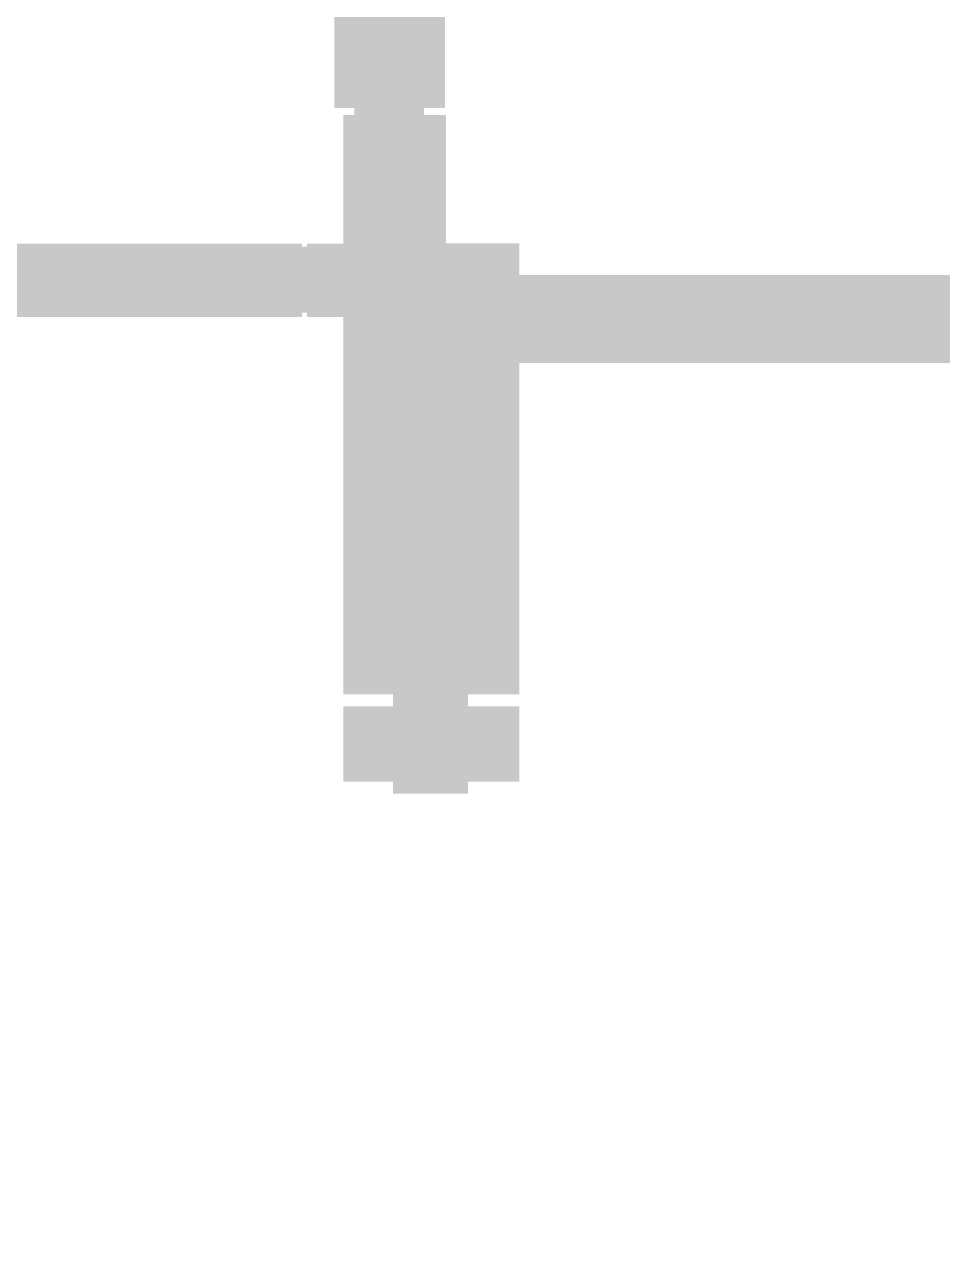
# Model space of a CAD drawing. Extents: x 268 to 100406, y 480 to 72572.
# Drawn here: x 25303 to 50337, y 3282 to 36526 of the extents above; entities that cross this region are included whole.
import ezdxf

# ---------------------------------------------------------------- set-up
doc = ezdxf.new("R2010")
doc.units = 0
doc.header["$LTSCALE"] = 0.5
doc.header["$MEASUREMENT"] = 0
doc.layers.add('CORRIDOR HATCH', color=253, linetype='CONTINUOUS')

msp = doc.modelspace()

# ---------------------------------------------------------------- hatches: boundary and pattern name
at = {"layer": 'CORRIDOR HATCH'}
h = msp.add_hatch(color=256, dxfattribs=at)
h.dxf.hatch_style = 1
h.paths.add_polyline_path([(38801, 29693), (38801, 27293), (62766, 27293), (62766, 19620), (62171, 19620), (62171, 18370), (62766, 18370), (62766, 15877), (66261, 15877), (68091, 15877), (72206, 15877), (72206, 17250), (72576, 17250), (72576, 16890), (85376, 16890), (85376, 19640), (72576, 19640), (72576, 19190), (72206, 19190), (72206, 19567), (65166, 19567), (65166, 29693)])
h.paths.add_polyline_path([(33756, 45148), (33756, 34248), (34300, 34248), (34300, 34058), (34001, 34058), (34001, 30549), (34001, 28549), (34001, 22287), (34001, 21287), (34001, 18257), (35348, 18257), (35348, 17928), (34001, 17928), (34001, 15878), (35348, 15878), (35348, 15549), (37398, 15549), (37398, 15878), (38801, 15878), (38801, 17928), (37398, 17928), (37398, 18257), (38801, 18257), (38801, 21563), (38801, 22433), (38801, 27293), (38801, 29693), (38801, 30557), (36801, 30557), (36801, 34058), (36200, 34058), (36200, 34248), (36770, 34248), (36770, 45148)])
h.paths.add_polyline_path([(15550, 30549), (15550, 28549), (32868, 28549), (32868, 28665), (33008, 28665), (33008, 28549), (34001, 28549), (34001, 30549), (33008, 30549), (33008, 30465), (32868, 30465), (32868, 30549)])
h.paths.add_polyline_path([(86002, 72571), (86002, 72372), (85506, 72372), (85506, 72322), (85376, 72322), (85376, 68821), (85498, 68821), (85506, 68772), (86002, 68772), (86002, 68572), (85507, 68572), (85498, 68522), (85376, 68522), (85376, 48112), (85376, 45312), (85376, 32248), (85376, 29030), (85376, 19640), (85376, 16890), (85376, 3282), (88436, 3282), (88436, 14842), (96856, 14842), (96856, 14972), (96906, 14972), (96906, 15376), (97105, 15376), (97105, 14972), (97155, 14972), (97155, 14842), (100156, 14842), (100156, 14972), (100206, 14972), (100206, 15376), (100405, 15376), (100406, 17176), (100206, 17176), (100206, 17571), (100156, 17572), (100156, 17702), (97155, 17702), (97155, 17580), (97106, 17572), (97106, 17176), (96906, 17176), (96906, 17571), (96856, 17580), (96856, 17702), (88436, 17702), (88436, 68522), (88306, 68522), (88306, 68572), (87802, 68572), (87802, 68771), (88306, 68771), (88306, 68821), (88436, 68821), (88436, 72322), (88306, 72322), (88306, 72372), (87802, 72372), (87802, 72571), (86002, 72572)])
h.paths.add_polyline_path([(23803, 65611), (23803, 63137), (24293, 63137), (24293, 62987), (23803, 62987), (23803, 60862), (23300, 60862), (23300, 61037), (21674, 61037), (21674, 59257), (24496, 59257), (24496, 58962), (23796, 58962), (23796, 48507), (24406, 48507), (24406, 48307), (26570, 48388), (26570, 48688), (27180, 48688), (27180, 57088), (26593, 57088), (26593, 62987), (26104, 62987), (26104, 63137), (26593, 63137), (26593, 65611), (26104, 65611), (26104, 65761), (24293, 65761), (24293, 65611)])
h.paths.add_polyline_path([(476, 48257), (476, 47727), (276, 47727), (276, 45677), (475, 45677), (475, 45197), (2578, 45207), (2578, 45687), (2776, 45687), (2776, 45207), (21995, 45207), (21996, 45777), (22196, 45777), (22195, 45286), (31959, 45288), (31959, 45148), (33756, 45148), (36770, 45148), (71176, 45148), (71176, 45312), (72356, 45312), (72356, 45812), (72576, 45812), (72576, 45312), (85376, 45312), (85376, 48112), (72576, 48112), (72576, 47612), (72356, 47612), (72356, 48112), (71176, 48112), (71176, 48208), (31959, 48208), (31959, 48088), (26570, 48088), (26570, 48388), (24406, 48307), (22196, 48307), (22196, 47827), (21996, 47827), (21996, 48257), (2778, 48257), (2778, 47737), (2578, 47737), (2578, 48257)])

doc.saveas('drawing.dxf')
